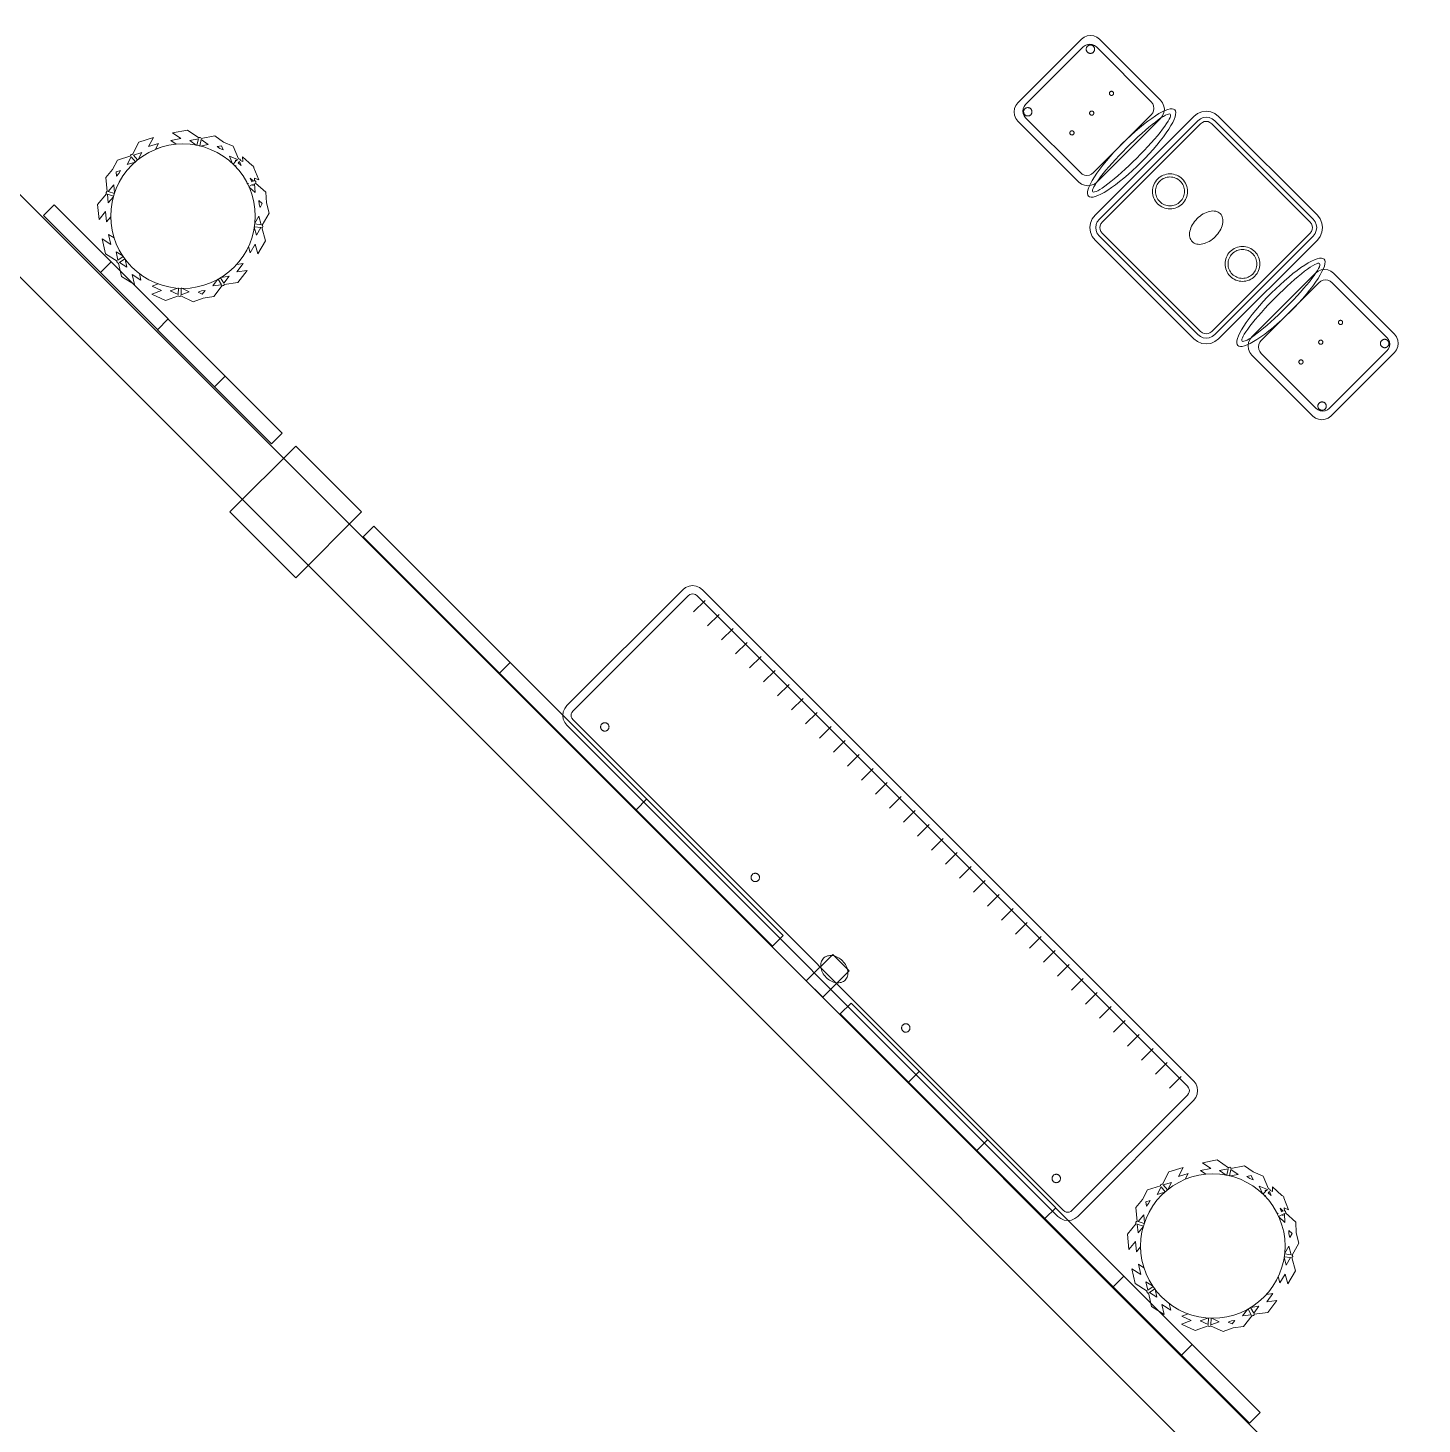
# Model space of a CAD drawing. Header units: metres. Extents: x 2172.2 to 2210.6, y 415.3 to 458.1.
# Drawn here: x 2188.1 to 2194.08, y 420.21 to 426.2 of the extents above; entities that cross this region are included whole.
import ezdxf

# ---------------------------------------------------------------- set-up
doc = ezdxf.new("R2010")
doc.units = ezdxf.units.M
for name, color, linetype, lineweight in [('NC_N1_CHAIRS', 7, 'CONTINUOUS', 13), ('NC_N1_COLUMNS', 7, 'CONTINUOUS', 25), ('NC_N1_PLANTS', 7, 'CONTINUOUS', 13), ('NC_N1_SERVICE', 7, 'CONTINUOUS', 13), ('NC_N1_TABLES', 7, 'CONTINUOUS', 13), ('NC_N1_WALL_DECOR', 7, 'CONTINUOUS', 13), ('NC_N1_WALL_LIGHTS', 7, 'CONTINUOUS', 13), ('NC_N1_WALLS', 7, 'CONTINUOUS', 25)]:
    doc.layers.add(name, color=color, linetype=linetype, lineweight=lineweight)

# ---------------------------------------------------------------- blocks, each defined once
blk = doc.blocks.new('NC_N1_ARCHITECTURE')
at = {"layer": 'NC_N1_COLUMNS', "linetype": 'CONTINUOUS', "lineweight": -2}
blk.add_lwpolyline([(-0.472302, -9.875465), (-0.755142, -10.158305), (-1.03795, -9.87543), (-0.755142, -9.592627)], close=True, dxfattribs=at)
at = {"layer": 'NC_N1_WALLS', "linetype": 'CONTINUOUS', "lineweight": -2}
blk.add_lwpolyline([(6.354817, -17.161343), (-2.147606, -8.65892), (-1.970829, -8.482143), (6.531594, -16.984568)], close=True, dxfattribs=at)
blk = doc.blocks.new('NC_N1_UNIQUE_WALL_COMPOSITION_13')
at = {"color": 0, "linetype": 'CONTINUOUS', "lineweight": -2}
blk.add_lwpolyline([(0.6925, -0.065), (0.6925, 0), (-0.6925, 0), (-0.6925, -0.065)], close=True, dxfattribs=at)
for points in [[(-0.34625, -0.065), (-0.34625, 0)], [(0, -0.065), (0, 0)], [(0.34625, -0.065), (0.34625, 0)]]:
    blk.add_lwpolyline(points, dxfattribs=at)
blk = doc.blocks.new('NC_N1_SCONCE')
at = {"color": 0, "linetype": 'CONTINUOUS', "lineweight": -2}
for points in [[(0.05, -0.16), (0.05, 0), (-0.05, 0), (-0.05, -0.16)], [(0.066, -0.12), (0.0657, -0.1151), (0.0647, -0.1102), (0.0632, -0.1055), (0.061, -0.1009), (0.0582, -0.0964), (0.0549, -0.0922), (0.051, -0.0883), (0.0467, -0.0846), (0.0419, -0.0813), (0.0367, -0.0784), (0.0311, -0.0759), (0.0253, -0.0738), (0.0192, -0.0722), (0.0129, -0.071), (0.0065, -0.0702), (0, -0.07), (-0.0065, -0.0702), (-0.0129, -0.071), (-0.0192, -0.0722), (-0.0253, -0.0738), (-0.0311, -0.0759), (-0.0367, -0.0784), (-0.0419, -0.0813), (-0.0467, -0.0846), (-0.051, -0.0883), (-0.0549, -0.0922), (-0.0582, -0.0964), (-0.061, -0.1009), (-0.0632, -0.1055), (-0.0647, -0.1102), (-0.0657, -0.1151), (-0.066, -0.12), (-0.0657, -0.1249), (-0.0647, -0.1298), (-0.0632, -0.1345), (-0.061, -0.1391), (-0.0582, -0.1436), (-0.0549, -0.1478), (-0.051, -0.1517), (-0.0467, -0.1554), (-0.0419, -0.1587), (-0.0367, -0.1616), (-0.0311, -0.1641), (-0.0253, -0.1662), (-0.0192, -0.1678), (-0.0129, -0.169), (-0.0065, -0.1698), (0, -0.17), (0.0065, -0.1698), (0.0129, -0.169), (0.0192, -0.1678), (0.0253, -0.1662), (0.0311, -0.1641), (0.0367, -0.1616), (0.0419, -0.1587), (0.0467, -0.1554), (0.051, -0.1517), (0.0549, -0.1478), (0.0582, -0.1436), (0.061, -0.1391), (0.0632, -0.1345), (0.0647, -0.1298), (0.0657, -0.1249)]]:
    blk.add_lwpolyline(points, close=True, dxfattribs=at)
blk = doc.blocks.new('NC_N1_UNIQUE_WALL_COMPOSITION_19')
at = {"color": 0, "linetype": 'CONTINUOUS', "lineweight": -2}
blk.add_lwpolyline([(1.242, -0.065), (1.242, 0), (-1.242, 0), (-1.242, -0.065)], close=True, dxfattribs=at)
for points in [[(-0.828, -0.065), (-0.828, 0)], [(-0.414, -0.065), (-0.414, 0)], [(0, -0.065), (0, 0)], [(0.414, -0.065), (0.414, 0)], [(0.828, -0.065), (0.828, 0)]]:
    blk.add_lwpolyline(points, dxfattribs=at)
blk = doc.blocks.new('NC_N1_UNIQUE_WALL_COMPOSITION_20')
at = {"color": 0, "linetype": 'CONTINUOUS', "lineweight": -2}
blk.add_lwpolyline([(1.242, -0.065), (1.242, 0), (-1.242, 0), (-1.242, -0.065)], close=True, dxfattribs=at)
for points in [[(-0.414, -0.065), (-0.414, 0)], [(0.414, -0.065), (0.414, 0)]]:
    blk.add_lwpolyline(points, dxfattribs=at)
blk = doc.blocks.new('NC_N1_DINING_TWO_SQUARE')
at = {"color": 0, "linetype": 'CONTINUOUS', "lineweight": -2}
for points in [[(0.3, -0.375), (-0.3, -0.375), (-0.3194, -0.3724), (-0.3375, -0.365), (-0.353, -0.353), (-0.365, -0.3375), (-0.3724, -0.3194), (-0.375, -0.3), (-0.375, 0.3), (-0.3724, 0.3194), (-0.365, 0.3375), (-0.353, 0.353), (-0.3375, 0.365), (-0.3194, 0.3724), (-0.3, 0.375), (0.3, 0.375), (0.3194, 0.3724), (0.3375, 0.365), (0.353, 0.353), (0.365, 0.3375), (0.3724, 0.3194), (0.375, 0.3), (0.375, -0.3), (0.3724, -0.3194), (0.365, -0.3375), (0.353, -0.353), (0.3375, -0.365), (0.3194, -0.3724)], [(0.2984, -0.35), (-0.2984, -0.35), (-0.3129, -0.3481), (-0.3249, -0.3431), (-0.3352, -0.3352), (-0.3431, -0.3249), (-0.3481, -0.3129), (-0.35, -0.2984), (-0.35, 0.2984), (-0.3481, 0.3129), (-0.3431, 0.3249), (-0.3352, 0.3352), (-0.3249, 0.3431), (-0.3129, 0.3481), (-0.2984, 0.35), (0.2984, 0.35), (0.3129, 0.3481), (0.3249, 0.3431), (0.3352, 0.3352), (0.3431, 0.3249), (0.3481, 0.3129), (0.35, 0.2984), (0.35, -0.2984), (0.3481, -0.3129), (0.3431, -0.3249), (0.3352, -0.3352), (0.3249, -0.3431), (0.3129, -0.3481)], [(0.2972, -0.332), (-0.2972, -0.332), (-0.3082, -0.3306), (-0.3158, -0.3274), (-0.3224, -0.3224), (-0.3274, -0.3158), (-0.3306, -0.3082), (-0.332, -0.2972), (-0.332, 0.2972), (-0.3306, 0.3082), (-0.3274, 0.3158), (-0.3224, 0.3224), (-0.3158, 0.3274), (-0.3082, 0.3306), (-0.2972, 0.332), (0.2972, 0.332), (0.3082, 0.3306), (0.3158, 0.3274), (0.3224, 0.3224), (0.3274, 0.3158), (0.3306, 0.3082), (0.332, 0.2972), (0.332, -0.2972), (0.3306, -0.3082), (0.3274, -0.3158), (0.3224, -0.3224), (0.3158, -0.3274), (0.3082, -0.3306)], [(0.075, 0.22), (0.0746, 0.2126), (0.0736, 0.2054), (0.0718, 0.1982), (0.0693, 0.1913), (0.0661, 0.1846), (0.0624, 0.1783), (0.058, 0.1724), (0.053, 0.167), (0.0476, 0.162), (0.0417, 0.1576), (0.0354, 0.1539), (0.0287, 0.1507), (0.0218, 0.1482), (0.0146, 0.1464), (0.0074, 0.1454), (0, 0.145), (-0.0074, 0.1454), (-0.0146, 0.1464), (-0.0218, 0.1482), (-0.0287, 0.1507), (-0.0354, 0.1539), (-0.0417, 0.1576), (-0.0476, 0.162), (-0.053, 0.167), (-0.058, 0.1724), (-0.0624, 0.1783), (-0.0661, 0.1846), (-0.0693, 0.1913), (-0.0718, 0.1982), (-0.0736, 0.2054), (-0.0746, 0.2126), (-0.075, 0.22), (-0.0746, 0.2274), (-0.0736, 0.2346), (-0.0718, 0.2418), (-0.0693, 0.2487), (-0.0661, 0.2554), (-0.0624, 0.2617), (-0.058, 0.2676), (-0.053, 0.273), (-0.0476, 0.278), (-0.0417, 0.2824), (-0.0354, 0.2861), (-0.0287, 0.2893), (-0.0218, 0.2918), (-0.0146, 0.2936), (-0.0074, 0.2946), (0, 0.295), (0.0074, 0.2946), (0.0146, 0.2936), (0.0218, 0.2918), (0.0287, 0.2893), (0.0354, 0.2861), (0.0417, 0.2824), (0.0476, 0.278), (0.053, 0.273), (0.058, 0.2676), (0.0624, 0.2617), (0.0661, 0.2554), (0.0693, 0.2487), (0.0718, 0.2418), (0.0736, 0.2346), (0.0746, 0.2274)], [(0.062, 0.22), (0.0617, 0.2139), (0.0608, 0.2079), (0.0593, 0.202), (0.0573, 0.1963), (0.0547, 0.1908), (0.0516, 0.1856), (0.0479, 0.1807), (0.0438, 0.1762), (0.0393, 0.1721), (0.0344, 0.1684), (0.0292, 0.1653), (0.0237, 0.1627), (0.018, 0.1607), (0.0121, 0.1592), (0.0061, 0.1583), (0, 0.158), (-0.0061, 0.1583), (-0.0121, 0.1592), (-0.018, 0.1607), (-0.0237, 0.1627), (-0.0292, 0.1653), (-0.0344, 0.1684), (-0.0393, 0.1721), (-0.0438, 0.1762), (-0.0479, 0.1807), (-0.0516, 0.1856), (-0.0547, 0.1908), (-0.0573, 0.1963), (-0.0593, 0.202), (-0.0608, 0.2079), (-0.0617, 0.2139), (-0.062, 0.22), (-0.0617, 0.2261), (-0.0608, 0.2321), (-0.0593, 0.238), (-0.0573, 0.2437), (-0.0547, 0.2492), (-0.0516, 0.2544), (-0.0479, 0.2593), (-0.0438, 0.2638), (-0.0393, 0.2679), (-0.0344, 0.2716), (-0.0292, 0.2747), (-0.0237, 0.2773), (-0.018, 0.2793), (-0.0121, 0.2808), (-0.0061, 0.2817), (0, 0.282), (0.0061, 0.2817), (0.0121, 0.2808), (0.018, 0.2793), (0.0237, 0.2773), (0.0292, 0.2747), (0.0344, 0.2716), (0.0393, 0.2679), (0.0438, 0.2638), (0.0479, 0.2593), (0.0516, 0.2544), (0.0547, 0.2492), (0.0573, 0.2437), (0.0593, 0.238), (0.0608, 0.2321), (0.0617, 0.2261)], [(0.085, 0), (0.0846, 0.0054), (0.0834, 0.0107), (0.0813, 0.016), (0.0785, 0.021), (0.075, 0.0259), (0.0707, 0.0306), (0.0657, 0.0349), (0.0601, 0.0389), (0.0539, 0.0425), (0.0472, 0.0457), (0.0401, 0.0485), (0.0325, 0.0508), (0.0247, 0.0526), (0.0166, 0.0539), (0.0083, 0.0547), (0, 0.055), (-0.0083, 0.0547), (-0.0166, 0.0539), (-0.0247, 0.0526), (-0.0325, 0.0508), (-0.0401, 0.0485), (-0.0472, 0.0457), (-0.0539, 0.0425), (-0.0601, 0.0389), (-0.0657, 0.0349), (-0.0707, 0.0306), (-0.075, 0.0259), (-0.0785, 0.021), (-0.0813, 0.016), (-0.0834, 0.0107), (-0.0846, 0.0054), (-0.085, 0), (-0.0846, -0.0054), (-0.0834, -0.0107), (-0.0813, -0.016), (-0.0785, -0.021), (-0.075, -0.0259), (-0.0707, -0.0306), (-0.0657, -0.0349), (-0.0601, -0.0389), (-0.0539, -0.0425), (-0.0472, -0.0457), (-0.0401, -0.0485), (-0.0325, -0.0508), (-0.0247, -0.0526), (-0.0166, -0.0539), (-0.0083, -0.0547), (0, -0.055), (0.0083, -0.0547), (0.0166, -0.0539), (0.0247, -0.0526), (0.0325, -0.0508), (0.0401, -0.0485), (0.0472, -0.0457), (0.0539, -0.0425), (0.0601, -0.0389), (0.0657, -0.0349), (0.0707, -0.0306), (0.075, -0.0259), (0.0785, -0.021), (0.0813, -0.016), (0.0834, -0.0107), (0.0846, -0.0054)], [(0.075, -0.22), (0.0746, -0.2274), (0.0736, -0.2346), (0.0718, -0.2418), (0.0693, -0.2487), (0.0661, -0.2554), (0.0624, -0.2617), (0.058, -0.2676), (0.053, -0.273), (0.0476, -0.278), (0.0417, -0.2824), (0.0354, -0.2861), (0.0287, -0.2893), (0.0218, -0.2918), (0.0146, -0.2936), (0.0074, -0.2946), (0, -0.295), (-0.0074, -0.2946), (-0.0146, -0.2936), (-0.0218, -0.2918), (-0.0287, -0.2893), (-0.0354, -0.2861), (-0.0417, -0.2824), (-0.0476, -0.278), (-0.053, -0.273), (-0.058, -0.2676), (-0.0624, -0.2617), (-0.0661, -0.2554), (-0.0693, -0.2487), (-0.0718, -0.2418), (-0.0736, -0.2346), (-0.0746, -0.2274), (-0.075, -0.22), (-0.0746, -0.2126), (-0.0736, -0.2054), (-0.0718, -0.1982), (-0.0693, -0.1913), (-0.0661, -0.1846), (-0.0624, -0.1783), (-0.058, -0.1724), (-0.053, -0.167), (-0.0476, -0.162), (-0.0417, -0.1576), (-0.0354, -0.1539), (-0.0287, -0.1507), (-0.0218, -0.1482), (-0.0146, -0.1464), (-0.0074, -0.1454), (0, -0.145), (0.0074, -0.1454), (0.0146, -0.1464), (0.0218, -0.1482), (0.0287, -0.1507), (0.0354, -0.1539), (0.0417, -0.1576), (0.0476, -0.162), (0.053, -0.167), (0.058, -0.1724), (0.0624, -0.1783), (0.0661, -0.1846), (0.0693, -0.1913), (0.0718, -0.1982), (0.0736, -0.2054), (0.0746, -0.2126)], [(0.062, -0.22), (0.0617, -0.2261), (0.0608, -0.2321), (0.0593, -0.238), (0.0573, -0.2437), (0.0547, -0.2492), (0.0516, -0.2544), (0.0479, -0.2593), (0.0438, -0.2638), (0.0393, -0.2679), (0.0344, -0.2716), (0.0292, -0.2747), (0.0237, -0.2773), (0.018, -0.2793), (0.0121, -0.2808), (0.0061, -0.2817), (0, -0.282), (-0.0061, -0.2817), (-0.0121, -0.2808), (-0.018, -0.2793), (-0.0237, -0.2773), (-0.0292, -0.2747), (-0.0344, -0.2716), (-0.0393, -0.2679), (-0.0438, -0.2638), (-0.0479, -0.2593), (-0.0516, -0.2544), (-0.0547, -0.2492), (-0.0573, -0.2437), (-0.0593, -0.238), (-0.0608, -0.2321), (-0.0617, -0.2261), (-0.062, -0.22), (-0.0617, -0.2139), (-0.0608, -0.2079), (-0.0593, -0.202), (-0.0573, -0.1963), (-0.0547, -0.1908), (-0.0516, -0.1856), (-0.0479, -0.1807), (-0.0438, -0.1762), (-0.0393, -0.1721), (-0.0344, -0.1684), (-0.0292, -0.1653), (-0.0237, -0.1627), (-0.018, -0.1607), (-0.0121, -0.1592), (-0.0061, -0.1583), (0, -0.158), (0.0061, -0.1583), (0.0121, -0.1592), (0.018, -0.1607), (0.0237, -0.1627), (0.0292, -0.1653), (0.0344, -0.1684), (0.0393, -0.1721), (0.0438, -0.1762), (0.0479, -0.1807), (0.0516, -0.1856), (0.0547, -0.1908), (0.0573, -0.1963), (0.0593, -0.202), (0.0608, -0.2079), (0.0617, -0.2139)]]:
    blk.add_lwpolyline(points, close=True, dxfattribs=at)
blk = doc.blocks.new('NC_N1_CHAIR_OLIVE')
at = {"color": 0, "linetype": 'CONTINUOUS', "lineweight": -2}
for points in [[(0.262, 0.222), (0.2607, 0.2276), (0.257, 0.2331), (0.2507, 0.2385), (0.2421, 0.2438), (0.2311, 0.2489), (0.2178, 0.2537), (0.2025, 0.2582), (0.1853, 0.2623), (0.1662, 0.2661), (0.1456, 0.2694), (0.1235, 0.2723), (0.1003, 0.2747), (0.0761, 0.2765), (0.0511, 0.2779), (0.0257, 0.2787), (0, 0.279), (-0.0257, 0.2787), (-0.0511, 0.2779), (-0.0761, 0.2765), (-0.1003, 0.2747), (-0.1235, 0.2723), (-0.1456, 0.2694), (-0.1662, 0.2661), (-0.1853, 0.2623), (-0.2025, 0.2582), (-0.2178, 0.2537), (-0.2311, 0.2489), (-0.2421, 0.2438), (-0.2507, 0.2385), (-0.257, 0.2331), (-0.2607, 0.2276), (-0.262, 0.222), (-0.2607, 0.2164), (-0.257, 0.2109), (-0.2507, 0.2055), (-0.2421, 0.2002), (-0.2311, 0.1951), (-0.2178, 0.1903), (-0.2025, 0.1858), (-0.1853, 0.1817), (-0.1662, 0.1779), (-0.1456, 0.1746), (-0.1235, 0.1717), (-0.1003, 0.1693), (-0.0761, 0.1675), (-0.0511, 0.1661), (-0.0257, 0.1653), (0, 0.165), (0.0257, 0.1653), (0.0511, 0.1661), (0.0761, 0.1675), (0.1003, 0.1693), (0.1235, 0.1717), (0.1456, 0.1746), (0.1662, 0.1779), (0.1853, 0.1817), (0.2025, 0.1858), (0.2178, 0.1903), (0.2311, 0.1951), (0.2421, 0.2002), (0.2507, 0.2055), (0.257, 0.2109), (0.2607, 0.2164)], [(0.235, 0.222), (0.2339, 0.225), (0.2305, 0.228), (0.2249, 0.231), (0.2171, 0.2339), (0.2073, 0.2366), (0.1954, 0.2392), (0.1817, 0.2417), (0.1662, 0.2439), (0.1491, 0.246), (0.1306, 0.2478), (0.1108, 0.2493), (0.0899, 0.2506), (0.0682, 0.2517), (0.0458, 0.2524), (0.023, 0.2529), (0, 0.253), (-0.023, 0.2529), (-0.0458, 0.2524), (-0.0682, 0.2517), (-0.0899, 0.2506), (-0.1108, 0.2493), (-0.1306, 0.2478), (-0.1491, 0.246), (-0.1662, 0.2439), (-0.1817, 0.2417), (-0.1954, 0.2392), (-0.2073, 0.2366), (-0.2171, 0.2339), (-0.2249, 0.231), (-0.2305, 0.228), (-0.2339, 0.225), (-0.235, 0.222), (-0.2339, 0.219), (-0.2305, 0.216), (-0.2249, 0.213), (-0.2171, 0.2101), (-0.2073, 0.2074), (-0.1954, 0.2048), (-0.1817, 0.2023), (-0.1662, 0.2001), (-0.1491, 0.198), (-0.1306, 0.1962), (-0.1108, 0.1947), (-0.0899, 0.1934), (-0.0682, 0.1923), (-0.0458, 0.1916), (-0.023, 0.1911), (0, 0.191), (0.023, 0.1911), (0.0458, 0.1916), (0.0682, 0.1923), (0.0899, 0.1934), (0.1108, 0.1947), (0.1306, 0.1962), (0.1491, 0.198), (0.1662, 0.2001), (0.1817, 0.2023), (0.1954, 0.2048), (0.2073, 0.2074), (0.2171, 0.2101), (0.2249, 0.213), (0.2305, 0.216), (0.2339, 0.219)], [(0.193, -0.275), (-0.193, -0.275), (-0.2072, -0.2731), (-0.2205, -0.2676), (-0.2319, -0.2589), (-0.2406, -0.2475), (-0.2461, -0.2342), (-0.248, -0.22), (-0.248, 0.15), (-0.2461, 0.1642), (-0.2406, 0.1775), (-0.2319, 0.1889), (-0.2205, 0.1976), (-0.2072, 0.2031), (-0.193, 0.205), (0.193, 0.205), (0.2072, 0.2031), (0.2205, 0.1976), (0.2319, 0.1889), (0.2406, 0.1775), (0.2461, 0.1642), (0.248, 0.15), (0.248, -0.22), (0.2461, -0.2342), (0.2406, -0.2475), (0.2319, -0.2589), (0.2205, -0.2676), (0.2072, -0.2731)], [(0.175, -0.247), (-0.175, -0.247), (-0.1854, -0.2456), (-0.195, -0.2416), (-0.2033, -0.2353), (-0.2096, -0.227), (-0.2136, -0.2174), (-0.215, -0.207), (-0.215, 0.126), (-0.2136, 0.1364), (-0.2096, 0.146), (-0.2033, 0.1543), (-0.195, 0.1606), (-0.1854, 0.1646), (-0.175, 0.166), (0.175, 0.166), (0.1854, 0.1646), (0.195, 0.1606), (0.2033, 0.1543), (0.2096, 0.146), (0.2136, 0.1364), (0.215, 0.126), (0.215, -0.207), (0.2136, -0.2174), (0.2096, -0.227), (0.2033, -0.2353), (0.195, -0.2416), (0.1854, -0.2456)], [(-0.111, -0.02), (-0.111, -0.0209), (-0.1112, -0.0218), (-0.1114, -0.0226), (-0.1117, -0.0234), (-0.1121, -0.0242), (-0.1125, -0.025), (-0.113, -0.0257), (-0.1136, -0.0264), (-0.1143, -0.027), (-0.115, -0.0275), (-0.1158, -0.0279), (-0.1166, -0.0283), (-0.1174, -0.0286), (-0.1182, -0.0288), (-0.1191, -0.029), (-0.12, -0.029), (-0.1209, -0.029), (-0.1218, -0.0288), (-0.1226, -0.0286), (-0.1234, -0.0283), (-0.1242, -0.0279), (-0.125, -0.0275), (-0.1257, -0.027), (-0.1264, -0.0264), (-0.127, -0.0257), (-0.1275, -0.025), (-0.1279, -0.0242), (-0.1283, -0.0234), (-0.1286, -0.0226), (-0.1288, -0.0218), (-0.129, -0.0209), (-0.129, -0.02), (-0.129, -0.0191), (-0.1288, -0.0182), (-0.1286, -0.0174), (-0.1283, -0.0166), (-0.1279, -0.0158), (-0.1275, -0.015), (-0.127, -0.0143), (-0.1264, -0.0136), (-0.1257, -0.013), (-0.125, -0.0125), (-0.1242, -0.0121), (-0.1234, -0.0117), (-0.1226, -0.0114), (-0.1218, -0.0112), (-0.1209, -0.011), (-0.12, -0.011), (-0.1191, -0.011), (-0.1182, -0.0112), (-0.1174, -0.0114), (-0.1166, -0.0117), (-0.1158, -0.0121), (-0.115, -0.0125), (-0.1143, -0.013), (-0.1136, -0.0136), (-0.113, -0.0143), (-0.1125, -0.015), (-0.1121, -0.0158), (-0.1117, -0.0166), (-0.1114, -0.0174), (-0.1112, -0.0182), (-0.111, -0.0191)], [(0.009, -0.02), (0.009, -0.0209), (0.0088, -0.0218), (0.0086, -0.0226), (0.0083, -0.0234), (0.0079, -0.0242), (0.0075, -0.025), (0.007, -0.0257), (0.0064, -0.0264), (0.0057, -0.027), (0.005, -0.0275), (0.0042, -0.0279), (0.0034, -0.0283), (0.0026, -0.0286), (0.0018, -0.0288), (0.0009, -0.029), (0, -0.029), (-0.0009, -0.029), (-0.0018, -0.0288), (-0.0026, -0.0286), (-0.0034, -0.0283), (-0.0042, -0.0279), (-0.005, -0.0275), (-0.0057, -0.027), (-0.0064, -0.0264), (-0.007, -0.0257), (-0.0075, -0.025), (-0.0079, -0.0242), (-0.0083, -0.0234), (-0.0086, -0.0226), (-0.0088, -0.0218), (-0.009, -0.0209), (-0.009, -0.02), (-0.009, -0.0191), (-0.0088, -0.0182), (-0.0086, -0.0174), (-0.0083, -0.0166), (-0.0079, -0.0158), (-0.0075, -0.015), (-0.007, -0.0143), (-0.0064, -0.0136), (-0.0057, -0.013), (-0.005, -0.0125), (-0.0042, -0.0121), (-0.0034, -0.0117), (-0.0026, -0.0114), (-0.0018, -0.0112), (-0.0009, -0.011), (0, -0.011), (0.0009, -0.011), (0.0018, -0.0112), (0.0026, -0.0114), (0.0034, -0.0117), (0.0042, -0.0121), (0.005, -0.0125), (0.0057, -0.013), (0.0064, -0.0136), (0.007, -0.0143), (0.0075, -0.015), (0.0079, -0.0158), (0.0083, -0.0166), (0.0086, -0.0174), (0.0088, -0.0182), (0.009, -0.0191)], [(0.129, -0.02), (0.129, -0.0209), (0.1288, -0.0218), (0.1286, -0.0226), (0.1283, -0.0234), (0.1279, -0.0242), (0.1275, -0.025), (0.127, -0.0257), (0.1264, -0.0264), (0.1257, -0.027), (0.125, -0.0275), (0.1242, -0.0279), (0.1234, -0.0283), (0.1226, -0.0286), (0.1218, -0.0288), (0.1209, -0.029), (0.12, -0.029), (0.1191, -0.029), (0.1182, -0.0288), (0.1174, -0.0286), (0.1166, -0.0283), (0.1158, -0.0279), (0.115, -0.0275), (0.1143, -0.027), (0.1136, -0.0264), (0.113, -0.0257), (0.1125, -0.025), (0.1121, -0.0242), (0.1117, -0.0234), (0.1114, -0.0226), (0.1112, -0.0218), (0.111, -0.0209), (0.111, -0.02), (0.111, -0.0191), (0.1112, -0.0182), (0.1114, -0.0174), (0.1117, -0.0166), (0.1121, -0.0158), (0.1125, -0.015), (0.113, -0.0143), (0.1136, -0.0136), (0.1143, -0.013), (0.115, -0.0125), (0.1158, -0.0121), (0.1166, -0.0117), (0.1174, -0.0114), (0.1182, -0.0112), (0.1191, -0.011), (0.12, -0.011), (0.1209, -0.011), (0.1218, -0.0112), (0.1226, -0.0114), (0.1234, -0.0117), (0.1242, -0.0121), (0.125, -0.0125), (0.1257, -0.013), (0.1264, -0.0136), (0.127, -0.0143), (0.1275, -0.015), (0.1279, -0.0158), (0.1283, -0.0166), (0.1286, -0.0174), (0.1288, -0.0182), (0.129, -0.0191)], [(-0.172, -0.218), (-0.1721, -0.2198), (-0.1723, -0.2215), (-0.1728, -0.2232), (-0.1734, -0.2249), (-0.1741, -0.2265), (-0.175, -0.228), (-0.1761, -0.2294), (-0.1773, -0.2307), (-0.1786, -0.2319), (-0.18, -0.233), (-0.1815, -0.2339), (-0.1831, -0.2346), (-0.1848, -0.2352), (-0.1865, -0.2357), (-0.1882, -0.2359), (-0.19, -0.236), (-0.1918, -0.2359), (-0.1935, -0.2357), (-0.1952, -0.2352), (-0.1969, -0.2346), (-0.1985, -0.2339), (-0.2, -0.233), (-0.2014, -0.2319), (-0.2027, -0.2307), (-0.2039, -0.2294), (-0.205, -0.228), (-0.2059, -0.2265), (-0.2066, -0.2249), (-0.2072, -0.2232), (-0.2077, -0.2215), (-0.2079, -0.2198), (-0.208, -0.218), (-0.2079, -0.2162), (-0.2077, -0.2145), (-0.2072, -0.2128), (-0.2066, -0.2111), (-0.2059, -0.2095), (-0.205, -0.208), (-0.2039, -0.2066), (-0.2027, -0.2053), (-0.2014, -0.2041), (-0.2, -0.203), (-0.1985, -0.2021), (-0.1969, -0.2014), (-0.1952, -0.2008), (-0.1935, -0.2003), (-0.1918, -0.2001), (-0.19, -0.2), (-0.1882, -0.2001), (-0.1865, -0.2003), (-0.1848, -0.2008), (-0.1831, -0.2014), (-0.1815, -0.2021), (-0.18, -0.203), (-0.1786, -0.2041), (-0.1773, -0.2053), (-0.1761, -0.2066), (-0.175, -0.208), (-0.1741, -0.2095), (-0.1734, -0.2111), (-0.1728, -0.2128), (-0.1723, -0.2145), (-0.1721, -0.2162)], [(0.208, -0.218), (0.2079, -0.2198), (0.2077, -0.2215), (0.2072, -0.2232), (0.2066, -0.2249), (0.2059, -0.2265), (0.205, -0.228), (0.2039, -0.2294), (0.2027, -0.2307), (0.2014, -0.2319), (0.2, -0.233), (0.1985, -0.2339), (0.1969, -0.2346), (0.1952, -0.2352), (0.1935, -0.2357), (0.1918, -0.2359), (0.19, -0.236), (0.1882, -0.2359), (0.1865, -0.2357), (0.1848, -0.2352), (0.1831, -0.2346), (0.1815, -0.2339), (0.18, -0.233), (0.1786, -0.2319), (0.1773, -0.2307), (0.1761, -0.2294), (0.175, -0.228), (0.1741, -0.2265), (0.1734, -0.2249), (0.1728, -0.2232), (0.1723, -0.2215), (0.1721, -0.2198), (0.172, -0.218), (0.1721, -0.2162), (0.1723, -0.2145), (0.1728, -0.2128), (0.1734, -0.2111), (0.1741, -0.2095), (0.175, -0.208), (0.1761, -0.2066), (0.1773, -0.2053), (0.1786, -0.2041), (0.18, -0.203), (0.1815, -0.2021), (0.1831, -0.2014), (0.1848, -0.2008), (0.1865, -0.2003), (0.1882, -0.2001), (0.19, -0.2), (0.1918, -0.2001), (0.1935, -0.2003), (0.1952, -0.2008), (0.1969, -0.2014), (0.1985, -0.2021), (0.2, -0.203), (0.2014, -0.2041), (0.2027, -0.2053), (0.2039, -0.2066), (0.205, -0.208), (0.2059, -0.2095), (0.2066, -0.2111), (0.2072, -0.2128), (0.2077, -0.2145), (0.2079, -0.2162)]]:
    blk.add_lwpolyline(points, close=True, dxfattribs=at)
blk = doc.blocks.new('NC_N1_SIDEBOARD')
at = {"color": 0, "linetype": 'CONTINUOUS', "lineweight": -2}
for points in [[(1.49, -0.443), (-1.49, -0.443), (-1.5055, -0.441), (-1.52, -0.435), (-1.5324, -0.4254), (-1.542, -0.413), (-1.548, -0.3985), (-1.55, -0.383), (-1.55, 0.32), (-1.548, 0.3355), (-1.542, 0.35), (-1.5324, 0.3624), (-1.52, 0.372), (-1.5055, 0.378), (-1.49, 0.38), (1.49, 0.38), (1.5055, 0.378), (1.52, 0.372), (1.5324, 0.3624), (1.542, 0.35), (1.548, 0.3355), (1.55, 0.32), (1.55, -0.383), (1.548, -0.3985), (1.542, -0.413), (1.5324, -0.4254), (1.52, -0.435), (1.5055, -0.441)], [(1.4877, -0.408), (-1.4877, -0.408), (-1.4964, -0.4069), (-1.5023, -0.4044), (-1.5075, -0.4005), (-1.5114, -0.3953), (-1.5139, -0.3894), (-1.515, -0.3807), (-1.515, 0.3177), (-1.5139, 0.3264), (-1.5114, 0.3323), (-1.5075, 0.3375), (-1.5023, 0.3414), (-1.4964, 0.3439), (-1.4877, 0.345), (1.4877, 0.345), (1.4964, 0.3439), (1.5023, 0.3414), (1.5075, 0.3375), (1.5114, 0.3323), (1.5139, 0.3264), (1.515, 0.3177), (1.515, -0.3807), (1.5139, -0.3894), (1.5114, -0.3953), (1.5075, -0.4005), (1.5023, -0.4044), (1.4964, -0.4069)], [(-1.352, 0.27), (-1.3521, 0.2682), (-1.3523, 0.2665), (-1.3528, 0.2648), (-1.3534, 0.2631), (-1.3541, 0.2615), (-1.355, 0.26), (-1.3561, 0.2586), (-1.3573, 0.2573), (-1.3586, 0.2561), (-1.36, 0.255), (-1.3615, 0.2541), (-1.3631, 0.2534), (-1.3648, 0.2528), (-1.3665, 0.2523), (-1.3682, 0.2521), (-1.37, 0.252), (-1.3718, 0.2521), (-1.3735, 0.2523), (-1.3752, 0.2528), (-1.3769, 0.2534), (-1.3785, 0.2541), (-1.38, 0.255), (-1.3814, 0.2561), (-1.3827, 0.2573), (-1.3839, 0.2586), (-1.385, 0.26), (-1.3859, 0.2615), (-1.3866, 0.2631), (-1.3872, 0.2648), (-1.3877, 0.2665), (-1.3879, 0.2682), (-1.388, 0.27), (-1.3879, 0.2718), (-1.3877, 0.2735), (-1.3872, 0.2752), (-1.3866, 0.2769), (-1.3859, 0.2785), (-1.385, 0.28), (-1.3839, 0.2814), (-1.3827, 0.2827), (-1.3814, 0.2839), (-1.38, 0.285), (-1.3785, 0.2859), (-1.3769, 0.2866), (-1.3752, 0.2872), (-1.3735, 0.2877), (-1.3718, 0.2879), (-1.37, 0.288), (-1.3682, 0.2879), (-1.3665, 0.2877), (-1.3648, 0.2872), (-1.3631, 0.2866), (-1.3615, 0.2859), (-1.36, 0.285), (-1.3586, 0.2839), (-1.3573, 0.2827), (-1.3561, 0.2814), (-1.355, 0.28), (-1.3541, 0.2785), (-1.3534, 0.2769), (-1.3528, 0.2752), (-1.3523, 0.2735), (-1.3521, 0.2718)], [(-0.4387, 0.27), (-0.4388, 0.2682), (-0.439, 0.2665), (-0.4394, 0.2648), (-0.44, 0.2631), (-0.4408, 0.2615), (-0.4417, 0.26), (-0.4428, 0.2586), (-0.4439, 0.2573), (-0.4452, 0.2561), (-0.4467, 0.255), (-0.4482, 0.2541), (-0.4498, 0.2534), (-0.4514, 0.2528), (-0.4532, 0.2523), (-0.4549, 0.2521), (-0.4567, 0.252), (-0.4584, 0.2521), (-0.4602, 0.2523), (-0.4619, 0.2528), (-0.4636, 0.2534), (-0.4652, 0.2541), (-0.4667, 0.255), (-0.4681, 0.2561), (-0.4694, 0.2573), (-0.4706, 0.2586), (-0.4716, 0.26), (-0.4725, 0.2615), (-0.4733, 0.2631), (-0.4739, 0.2648), (-0.4743, 0.2665), (-0.4746, 0.2682), (-0.4747, 0.27), (-0.4746, 0.2718), (-0.4743, 0.2735), (-0.4739, 0.2752), (-0.4733, 0.2769), (-0.4725, 0.2785), (-0.4716, 0.28), (-0.4706, 0.2814), (-0.4694, 0.2827), (-0.4681, 0.2839), (-0.4667, 0.285), (-0.4652, 0.2859), (-0.4636, 0.2866), (-0.4619, 0.2872), (-0.4602, 0.2877), (-0.4584, 0.2879), (-0.4567, 0.288), (-0.4549, 0.2879), (-0.4532, 0.2877), (-0.4514, 0.2872), (-0.4498, 0.2866), (-0.4482, 0.2859), (-0.4467, 0.285), (-0.4452, 0.2839), (-0.4439, 0.2827), (-0.4428, 0.2814), (-0.4417, 0.28), (-0.4408, 0.2785), (-0.44, 0.2769), (-0.4394, 0.2752), (-0.439, 0.2735), (-0.4388, 0.2718)], [(0.4747, 0.27), (0.4746, 0.2682), (0.4743, 0.2665), (0.4739, 0.2648), (0.4733, 0.2631), (0.4725, 0.2615), (0.4716, 0.26), (0.4706, 0.2586), (0.4694, 0.2573), (0.4681, 0.2561), (0.4667, 0.255), (0.4652, 0.2541), (0.4636, 0.2534), (0.4619, 0.2528), (0.4602, 0.2523), (0.4584, 0.2521), (0.4567, 0.252), (0.4549, 0.2521), (0.4532, 0.2523), (0.4514, 0.2528), (0.4498, 0.2534), (0.4482, 0.2541), (0.4467, 0.255), (0.4452, 0.2561), (0.4439, 0.2573), (0.4428, 0.2586), (0.4417, 0.26), (0.4408, 0.2615), (0.44, 0.2631), (0.4394, 0.2648), (0.439, 0.2665), (0.4388, 0.2682), (0.4387, 0.27), (0.4388, 0.2718), (0.439, 0.2735), (0.4394, 0.2752), (0.44, 0.2769), (0.4408, 0.2785), (0.4417, 0.28), (0.4428, 0.2814), (0.4439, 0.2827), (0.4452, 0.2839), (0.4467, 0.285), (0.4482, 0.2859), (0.4498, 0.2866), (0.4514, 0.2872), (0.4532, 0.2877), (0.4549, 0.2879), (0.4567, 0.288), (0.4584, 0.2879), (0.4602, 0.2877), (0.4619, 0.2872), (0.4636, 0.2866), (0.4652, 0.2859), (0.4667, 0.285), (0.4681, 0.2839), (0.4694, 0.2827), (0.4706, 0.2814), (0.4716, 0.28), (0.4725, 0.2785), (0.4733, 0.2769), (0.4739, 0.2752), (0.4743, 0.2735), (0.4746, 0.2718)], [(1.388, 0.27), (1.3879, 0.2682), (1.3877, 0.2665), (1.3872, 0.2648), (1.3866, 0.2631), (1.3859, 0.2615), (1.385, 0.26), (1.3839, 0.2586), (1.3827, 0.2573), (1.3814, 0.2561), (1.38, 0.255), (1.3785, 0.2541), (1.3769, 0.2534), (1.3752, 0.2528), (1.3735, 0.2523), (1.3718, 0.2521), (1.37, 0.252), (1.3682, 0.2521), (1.3665, 0.2523), (1.3648, 0.2528), (1.3631, 0.2534), (1.3615, 0.2541), (1.36, 0.255), (1.3586, 0.2561), (1.3573, 0.2573), (1.3561, 0.2586), (1.355, 0.26), (1.3541, 0.2615), (1.3534, 0.2631), (1.3528, 0.2648), (1.3523, 0.2665), (1.3521, 0.2682), (1.352, 0.27), (1.3521, 0.2718), (1.3523, 0.2735), (1.3528, 0.2752), (1.3534, 0.2769), (1.3541, 0.2785), (1.355, 0.28), (1.3561, 0.2814), (1.3573, 0.2827), (1.3586, 0.2839), (1.36, 0.285), (1.3615, 0.2859), (1.3631, 0.2866), (1.3648, 0.2872), (1.3665, 0.2877), (1.3682, 0.2879), (1.37, 0.288), (1.3718, 0.2879), (1.3735, 0.2877), (1.3752, 0.2872), (1.3769, 0.2866), (1.3785, 0.2859), (1.38, 0.285), (1.3814, 0.2839), (1.3827, 0.2827), (1.3839, 0.2814), (1.385, 0.28), (1.3859, 0.2785), (1.3866, 0.2769), (1.3872, 0.2752), (1.3877, 0.2735), (1.3879, 0.2718)]]:
    blk.add_lwpolyline(points, close=True, dxfattribs=at)
for points in [[(-1.45, -0.418), (-1.45, -0.348)], [(-1.365, -0.418), (-1.365, -0.348)], [(-1.28, -0.418), (-1.28, -0.348)], [(-1.195, -0.418), (-1.195, -0.348)], [(-1.11, -0.418), (-1.11, -0.348)], [(-1.025, -0.418), (-1.025, -0.348)], [(-0.94, -0.418), (-0.94, -0.348)], [(-0.855, -0.418), (-0.855, -0.348)], [(-0.77, -0.418), (-0.77, -0.348)], [(-0.685, -0.418), (-0.685, -0.348)], [(-0.6, -0.418), (-0.6, -0.348)], [(-0.515, -0.418), (-0.515, -0.348)], [(-0.43, -0.418), (-0.43, -0.348)], [(-0.345, -0.418), (-0.345, -0.348)], [(-0.26, -0.418), (-0.26, -0.348)], [(-0.175, -0.418), (-0.175, -0.348)], [(-0.09, -0.418), (-0.09, -0.348)], [(-0.005, -0.418), (-0.005, -0.348)], [(0.08, -0.418), (0.08, -0.348)], [(0.165, -0.418), (0.165, -0.348)], [(0.25, -0.418), (0.25, -0.348)], [(0.335, -0.418), (0.335, -0.348)], [(0.42, -0.418), (0.42, -0.348)], [(0.505, -0.418), (0.505, -0.348)], [(0.59, -0.418), (0.59, -0.348)], [(0.675, -0.418), (0.675, -0.348)], [(0.76, -0.418), (0.76, -0.348)], [(0.845, -0.418), (0.845, -0.348)], [(0.93, -0.418), (0.93, -0.348)], [(1.015, -0.418), (1.015, -0.348)], [(1.1, -0.418), (1.1, -0.348)], [(1.185, -0.418), (1.185, -0.348)], [(1.27, -0.418), (1.27, -0.348)], [(1.355, -0.418), (1.355, -0.348)], [(1.44, -0.418), (1.44, -0.348)]]:
    blk.add_lwpolyline(points, dxfattribs=at)
blk = doc.blocks.new('NC_N1_PLANTER')
at = {"color": 0, "linetype": 'CONTINUOUS', "lineweight": -2}
for points in [[(-0.314582, -0.176177), (-0.34944, -0.121314), (-0.336246, -0.063287), (-0.338237, -0.062792), (-0.340588, -0.058893), (-0.339683, -0.054431), (-0.337973, -0.053296), (-0.369886, -0.003068), (-0.355475, 0.060314), (-0.331772, 0.023007), (-0.321972, 0.066107), (-0.30676, 0.042164), (-0.304043, 0.060478), (-0.296652, 0.089988), (-0.286403, 0.118632), (-0.280823, 0.13043), (-0.30658, 0.118511), (-0.291515, 0.160064), (-0.331628, 0.141502), (-0.309474, 0.20261), (-0.255468, 0.227602), (-0.256292, 0.22948), (-0.254641, 0.233723), (-0.250554, 0.235732), (-0.248612, 0.235071), (-0.22833, 0.291016), (-0.18698, 0.310151), (-0.150749, 0.337787), (-0.091788, 0.329601), (-0.091462, 0.331547), (-0.087769, 0.334189), (-0.083255, 0.333702), (-0.082014, 0.332167), (-0.034685, 0.368269), (0.029698, 0.35933), (-0.005446, 0.332524), (0.038334, 0.326445), (0.015759, 0.309226), (0.030385, 0.308507), (0.060478, 0.304043), (0.089988, 0.296652), (0.105943, 0.290943), (0.091863, 0.31559), (0.134551, 0.304134), (0.112627, 0.342513), (0.175406, 0.325665), (0.204933, 0.273978), (0.206673, 0.274908), (0.21102, 0.273598), (0.213392, 0.269726), (0.212934, 0.267806), (0.270427, 0.252378), (0.293029, 0.212813), (0.32366, 0.17908), (0.320546, 0.119665), (0.322646, 0.119524), (0.325649, 0.11609), (0.325495, 0.111531), (0.323958, 0.110094), (0.332125, 0.1011), (0.34, 0.12), (0.361231, 0.069046), (0.363954, 0.066047), (0.363789, 0.062905), (0.365, 0.06), (0.363441, 0.056259), (0.360553, 0.001136), (0.346789, 0.016294), (0.342105, 0.005053), (0.343905, 0.004243), (0.345522, 0), (0.343905, -0.004243), (0.342105, -0.005053), (0.365, -0.06), (0.347475, -0.102059), (0.339471, -0.146917), (0.290523, -0.180738), (0.291693, -0.182487), (0.290809, -0.186962), (0.287104, -0.189624), (0.285028, -0.189285), (0.274576, -0.247856), (0.2211, -0.284806), (0.228864, -0.241294), (0.192501, -0.26642), (0.1974, -0.238964), (0.196662, -0.239633), (0.172227, -0.257756), (0.146133, -0.273396), (0.119186, -0.286141), (0.145726, -0.294619), (0.106529, -0.315045), (0.148633, -0.328494), (0.09099, -0.358533), (0.034315, -0.34043), (0.033645, -0.342424), (0.029562, -0.344457), (0.025191, -0.34315), (0.024191, -0.341299), (-0.02857, -0.368794), (-0.071975, -0.354929), (-0.117352, -0.35079), (-0.155242, -0.304904), (-0.15685, -0.306178), (-0.161374, -0.305659), (-0.164354, -0.302216), (-0.164209, -0.30017), (-0.223471, -0.294764), (-0.264858, -0.244643), (-0.220841, -0.248658), (-0.248984, -0.214576), (-0.22109, -0.217121), (-0.239633, -0.196662), (-0.257756, -0.172227), (-0.273396, -0.146133), (-0.274861, -0.143036), (-0.281079, -0.170384), (-0.304783, -0.133077)], [(-0.304043, 0.060478), (-0.296652, 0.089988), (-0.286403, 0.118632), (-0.273396, 0.146133), (-0.257756, 0.172227), (-0.239633, 0.196662), (-0.219203, 0.219203), (-0.196662, 0.239633), (-0.172227, 0.257756), (-0.146133, 0.273396), (-0.118632, 0.286403), (-0.089988, 0.296652), (-0.060478, 0.304043), (-0.030385, 0.308507), (0, 0.31), (0.030385, 0.308507), (0.060478, 0.304043), (0.089988, 0.296652), (0.118632, 0.286403), (0.146133, 0.273396), (0.172227, 0.257756), (0.196662, 0.239633), (0.219203, 0.219203), (0.239633, 0.196662), (0.257756, 0.172227), (0.273396, 0.146133), (0.286403, 0.118632), (0.296652, 0.089988), (0.304043, 0.060478), (0.308507, 0.030385), (0.31, 0), (0.308507, -0.030385), (0.304043, -0.060478), (0.296652, -0.089988), (0.286403, -0.118632), (0.273396, -0.146133), (0.257756, -0.172227), (0.239633, -0.196662), (0.219203, -0.219203), (0.196662, -0.239633), (0.172227, -0.257756), (0.146133, -0.273396), (0.118632, -0.286403), (0.089988, -0.296652), (0.060478, -0.304043), (0.030385, -0.308507), (0, -0.31), (-0.030385, -0.308507), (-0.060478, -0.304043), (-0.089988, -0.296652), (-0.118632, -0.286403), (-0.146133, -0.273396), (-0.172227, -0.257756), (-0.196662, -0.239633), (-0.219203, -0.219203), (-0.239633, -0.196662), (-0.257756, -0.172227), (-0.273396, -0.146133), (-0.286403, -0.118632), (-0.296652, -0.089988), (-0.304043, -0.060478), (-0.308507, -0.030385), (-0.31, 0), (-0.308507, 0.030385)], [(-0.091535, 0.324905), (-0.12151, 0.302042), (-0.087386, 0.297304), (-0.084477, 0.298032)], [(-0.072835, 0.300948), (-0.070392, 0.30156), (-0.042586, 0.322769), (-0.079928, 0.327954)], [(-0.244585, 0.232638), (-0.224083, 0.213819), (-0.222168, 0.215932), (-0.210371, 0.24847)], [(-0.170679, 0.283112), (-0.15865, 0.292287), (-0.177811, 0.294948), (-0.184405, 0.276761)], [(0.18234, 0.250255), (0.184312, 0.248793), (0.20137, 0.27091), (0.164959, 0.280681)], [(0.229573, 0.230846), (0.210872, 0.263581), (0.193952, 0.241643), (0.196566, 0.239704)], [(-0.232141, 0.204928), (-0.252699, 0.223798), (-0.265549, 0.188355), (-0.23388, 0.20301)], [(0.267482, 0.194261), (0.277651, 0.183062), (0.278664, 0.20238), (0.259979, 0.207395)], [(0.307649, 0.116043), (0.315889, 0.11898), (0.290546, 0.146891), (0.288725, 0.112142), (0.289628, 0.109619), (0.303776, 0.114662), (0.306, 0.12)], [(0.295485, 0.094765), (0.297542, 0.099701), (0.293671, 0.098321), (0.29459, 0.095751)], [(0.319918, 0.107677), (0.31227, 0.104951), (0.318937, 0.088952)], [(0.309578, 0.008587), (0.309705, 0.006), (0.313744, 0.006), (0.310149, 0.009959)], [(0.32938, 0.006), (0.3375, 0.006), (0.330287, 0.023311)], [(-0.306067, -0.046834), (-0.306424, -0.044428), (-0.325228, -0.014831), (-0.333587, -0.051593)], [(-0.303717, -0.061779), (-0.304043, -0.060478), (-0.304306, -0.058708), (-0.331542, -0.063418), (-0.311325, -0.095238)], [(0.32464, -0.006), (0.309705, -0.006), (0.309578, -0.008587), (0.323, -0.0408), (0.3375, -0.006), (0.328751, -0.006), (0.328527, -0.010281)], [(0.33044, -0.097057), (0.323, -0.0792), (0.317182, -0.093164), (0.314525, -0.108055)], [(0.249631, -0.208993), (0.280647, -0.187562), (0.257445, -0.172646), (0.255695, -0.175005)], [(0.264914, -0.160285), (0.263661, -0.162376), (0.287137, -0.177468), (0.293759, -0.140353)], [(-0.152218, -0.269749), (-0.186882, -0.266587), (-0.162878, -0.295657), (-0.149925, -0.271123)], [(-0.139269, -0.276642), (-0.152266, -0.301259), (-0.114722, -0.304684), (-0.136985, -0.277723)], [(-0.0657, -0.323987), (-0.080764, -0.322613), (-0.068447, -0.33753), (-0.051291, -0.328589)], [(-0.013033, -0.325306), (0.02288, -0.336777), (0.020496, -0.308993), (0.018039, -0.309114)], [(0.06827, -0.318328), (0.035259, -0.307784), (0.032472, -0.308197), (0.034836, -0.335751)]]:
    blk.add_lwpolyline(points, close=True, dxfattribs=at)

msp = doc.modelspace()

# ---------------------------------------------------------------- block references
at = {"layer": 'NC_N1_CHAIRS', "linetype": 'CONTINUOUS'}
for p, yscale, rotation in [((2192.675, 425.8218), -1, 45), ((2193.6296, 424.8672), -1.0000000000000002, -135)]:
    msp.add_blockref('NC_N1_CHAIR_OLIVE', p, dxfattribs=dict(at, yscale=yscale, rotation=rotation))
at = {"layer": 'NC_N1_PLANTS', "linetype": 'CONTINUOUS', "xscale": 0.9999999407388815, "yscale": -0.9999999407388814, "rotation": 44.999997585163314}
for p in [(2188.7611, 425.394), (2193.1806, 420.9746)]:
    msp.add_blockref('NC_N1_PLANTER', p, dxfattribs=at)
at = {"layer": 'NC_N1_SERVICE', "linetype": 'CONTINUOUS', "xscale": 0.9999999407388815, "yscale": -0.9999999407388814, "rotation": -44.999997585163314}
msp.add_blockref('NC_N1_SIDEBOARD', (2191.731, 422.4242), dxfattribs=at)
at = {"layer": 'NC_N1_TABLES', "linetype": 'CONTINUOUS', "yscale": -1, "rotation": 45}
msp.add_blockref('NC_N1_DINING_TWO_SQUARE', (2193.1523, 425.3445), dxfattribs=at)
at = {"layer": 'NC_N1_WALL_DECOR', "linetype": 'CONTINUOUS', "rotation": 135}
for name, p in [('NC_N1_UNIQUE_WALL_COMPOSITION_13', (2188.6517, 424.9067)), ('NC_N1_UNIQUE_WALL_COMPOSITION_20', (2190.4125, 423.1398)), ('NC_N1_UNIQUE_WALL_COMPOSITION_19', (2192.4602, 421.0924))]:
    msp.add_blockref(name, p, dxfattribs=at)
at = {"layer": 'NC_N1_WALL_LIGHTS', "linetype": 'CONTINUOUS', "rotation": 135}
msp.add_blockref('NC_N1_SCONCE', (2191.4714, 422.0778), dxfattribs=at)
at = {"layer": 'NC_N1_WALLS'}
msp.add_blockref('NC_N1_ARCHITECTURE', (2190, 434), dxfattribs=at)

doc.saveas('drawing.dxf')
